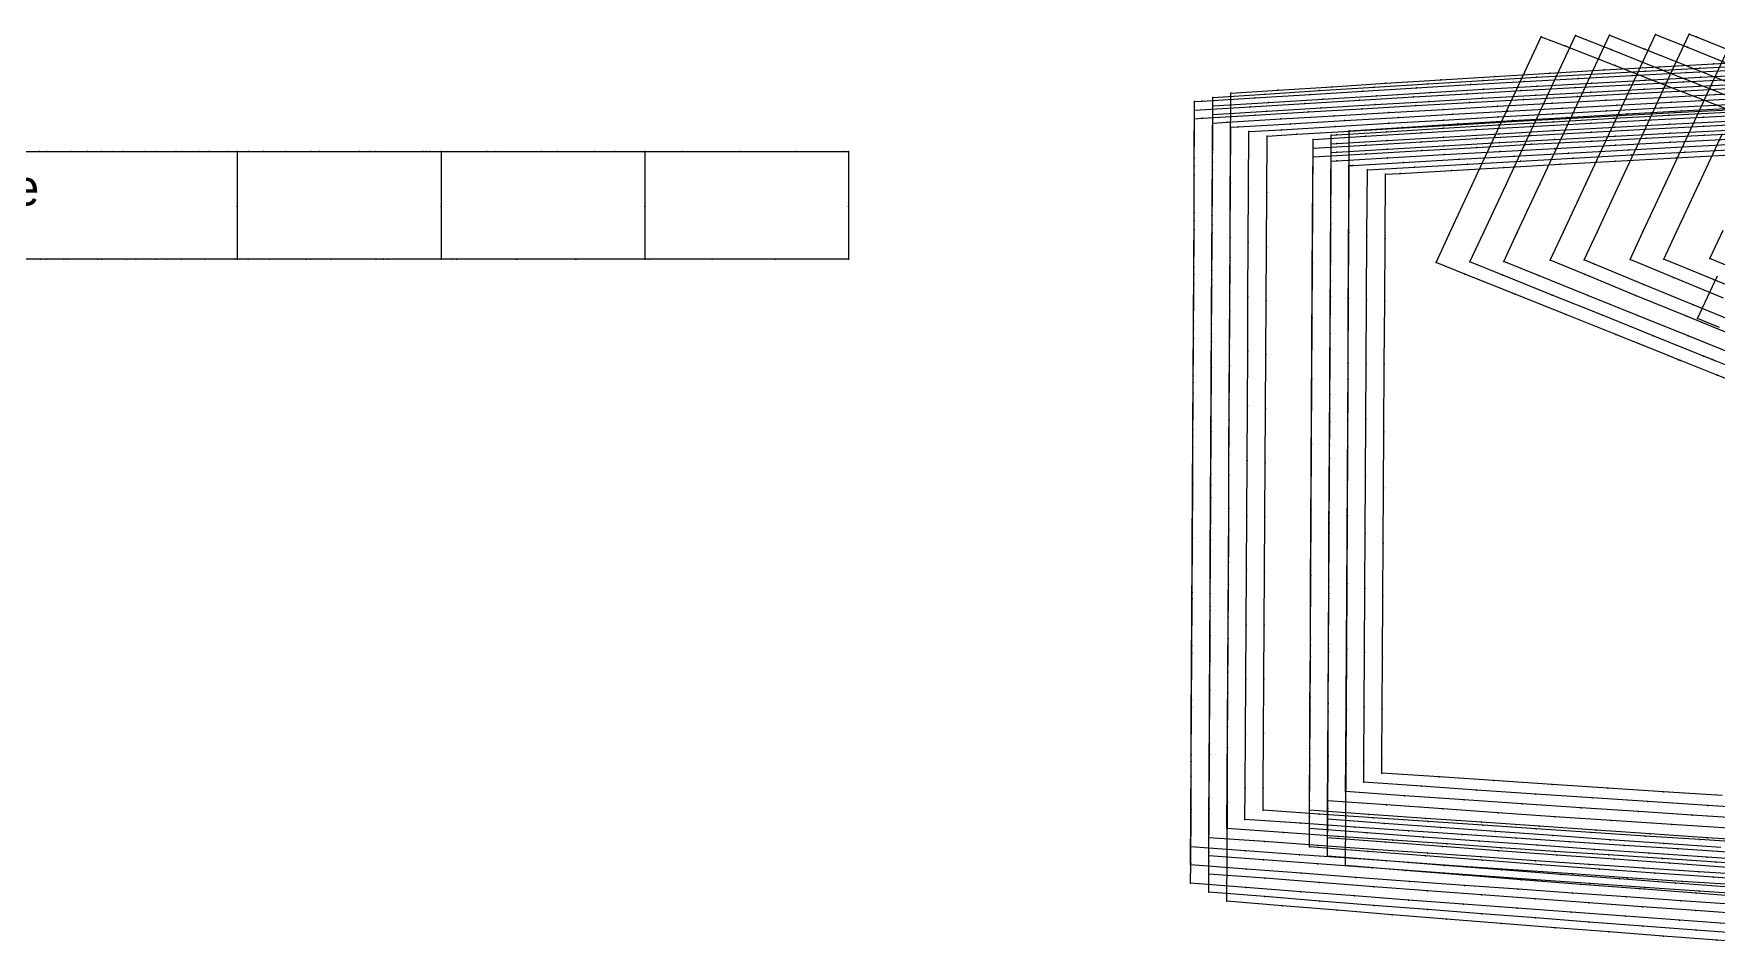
# Model space of a CAD drawing. Extents: x -2408 to 1029, y -526 to 2095.
# Drawn here: x -1734.5 to -1262.1, y 1266.3 to 1521.8 of the extents above; entities that cross this region are included whole.
import ezdxf

# ---------------------------------------------------------------- set-up
doc = ezdxf.new("R2010")
doc.units = 0

# ---------------------------------------------------------------- blocks, each defined once
blk = doc.blocks.new('-30')
at = {"layer": '1'}
blk.add_lwpolyline([(-815.932955, 751.94191), (-800.181244, 751.94191), (-784.68991, 751.94191), (-769.49158, 751.94191), (-754.618879, 751.94191), (-732.991399, 751.94191), (-712.279556, 751.94191), (-692.593227, 751.94191), (-674.042287, 751.94191), (-656.736615, 751.94191), (-640.786085, 751.94191), (-621.816635, 751.94191), (-605.712108, 751.94191), (-590.007003, 751.94191), (-576.306009, 751.94191), (-575.152168, 751.94191), (-575.152168, 736.519947), (-575.152168, 721.699142), (-595.670056, 721.699142), (-613.389459, 721.699142), (-630.958968, 721.699142), (-651.263198, 721.699142), (-668.129356, 721.699142), (-686.277399, 721.699142), (-705.597478, 721.699142), (-725.979701, 721.699142), (-747.314174, 721.699142), (-769.491051, 721.699142), (-784.689358, 721.699142), (-800.180704, 721.699142), (-815.932463, 721.699142)], dxfattribs=at)
at = {"layer": '14'}
blk.add_lwpolyline([(-815.932955, 751.94191), (-800.181244, 751.94191), (-784.68991, 751.94191), (-769.49158, 751.94191), (-754.618879, 751.94191), (-732.991399, 751.94191), (-712.279556, 751.94191), (-692.593227, 751.94191), (-674.042287, 751.94191), (-656.736615, 751.94191), (-640.786085, 751.94191), (-621.816635, 751.94191), (-605.712108, 751.94191), (-590.007003, 751.94191), (-576.306009, 751.94191), (-575.152168, 751.94191), (-575.152168, 736.519947), (-575.152168, 721.699142), (-595.670056, 721.699142), (-613.389459, 721.699142), (-630.958968, 721.699142), (-651.263198, 721.699142), (-668.129356, 721.699142), (-686.277399, 721.699142), (-705.597478, 721.699142), (-725.979701, 721.699142), (-747.314174, 721.699142), (-769.491051, 721.699142), (-784.689358, 721.699142), (-800.180704, 721.699142), (-815.932463, 721.699142)], dxfattribs=at)
at = {"layer": '2'}
for p in [(-575.152168, 751.94191), (-575.152168, 751.94191), (-575.152168, 721.699142), (-575.152168, 721.699142)]:
    blk.add_point(p, dxfattribs=at)
at = {"layer": '3'}
for p in [(-800.181244, 751.94191), (-800.181244, 751.94191), (-784.68991, 751.94191), (-784.68991, 751.94191), (-769.49158, 751.94191), (-769.49158, 751.94191), (-754.618879, 751.94191), (-754.618879, 751.94191), (-732.991399, 751.94191), (-732.991399, 751.94191), (-712.279556, 751.94191), (-712.279556, 751.94191), (-692.593227, 751.94191), (-692.593227, 751.94191), (-674.042287, 751.94191), (-674.042287, 751.94191), (-656.736615, 751.94191), (-656.736615, 751.94191), (-640.786085, 751.94191), (-640.786085, 751.94191), (-621.816635, 751.94191), (-621.816635, 751.94191), (-605.712108, 751.94191), (-605.712108, 751.94191), (-590.007003, 751.94191), (-590.007003, 751.94191), (-576.306009, 751.94191), (-576.306009, 751.94191), (-575.152168, 736.519947), (-575.152168, 736.519947), (-800.180704, 721.699142), (-800.180704, 721.699142), (-784.689358, 721.699142), (-784.689358, 721.699142), (-769.491051, 721.699142), (-769.491051, 721.699142), (-747.314174, 721.699142), (-747.314174, 721.699142), (-725.979701, 721.699142), (-725.979701, 721.699142), (-705.597478, 721.699142), (-705.597478, 721.699142), (-686.277399, 721.699142), (-686.277399, 721.699142), (-668.129356, 721.699142), (-668.129356, 721.699142), (-651.263198, 721.699142), (-651.263198, 721.699142), (-630.958968, 721.699142), (-630.958968, 721.699142), (-613.389459, 721.699142), (-613.389459, 721.699142), (-595.670056, 721.699142), (-595.670056, 721.699142)]:
    blk.add_point(p, dxfattribs=at)
at = {"layer": '1'}
blk.add_text('Piece Name: noname', height=10, dxfattribs=at).set_placement((-930.752125, 736.820526))
blk = doc.blocks.new(' -30')
at = {"layer": '1'}
blk.add_lwpolyline([(-1067.765151, 293.726621), (-1082.930535, 294.697188), (-1098.303754, 295.692536), (-1113.507968, 296.687278), (-1128.879805, 297.703783), (-1143.850366, 298.707083), (-1159.22033, 299.751254), (-1174.621448, 300.804779), (-1189.756891, 301.840895), (-1205.520935, 302.919865), (-1205.483135, 309.223563), (-1205.391179, 324.554701), (-1205.300213, 339.717169), (-1205.209414, 354.85273), (-1205.118461, 370.01518), (-1205.026964, 385.267158), (-1204.935998, 400.429605), (-1204.844877, 415.618783), (-1204.753926, 430.781236), (-1204.66297, 445.943685), (-1204.572281, 461.059603), (-1204.481313, 476.222058), (-1204.385986, 492.113686), (-1196.17848, 492.603703), (-1181.170431, 493.49977), (-1166.030079, 494.402864), (-1150.959027, 495.28427), (-1135.886847, 496.145232), (-1120.476169, 497.00946), (-1105.40235, 497.842531), (-1089.965594, 498.682535), (-1074.890334, 499.489114)], dxfattribs=at)
at = {"layer": '14'}
blk.add_lwpolyline([(-1076.689792, 307.022434), (-1093.271043, 308.091929), (-1108.745305, 309.101899), (-1124.431306, 310.137235), (-1140.837746, 311.232743), (-1156.130864, 312.266322), (-1172.183685, 313.367615), (-1172.158772, 317.5206), (-1172.075828, 331.347228), (-1171.989363, 345.760911), (-1171.88675, 362.866344), (-1171.796909, 377.842737), (-1171.703377, 393.434387), (-1171.609107, 409.149089), (-1171.49473, 428.215656), (-1171.38958, 445.744084), (-1171.283699, 463.394285), (-1171.175842, 481.373901), (-1167.054113, 481.619686), (-1152.638259, 482.463332), (-1137.95852, 483.305457), (-1122.184231, 484.194571), (-1106.716652, 485.051688), (-1089.64359, 485.98142), (-1074.320606, 486.801343)], dxfattribs=at)
at = {"layer": '2'}
for p in [(-1204.385986, 492.113686), (-1171.175842, 481.373901), (-1172.183685, 313.367615), (-1205.520935, 302.919865)]:
    blk.add_point(p, dxfattribs=at)
at = {"layer": '3'}
for p in [(-1135.886847, 496.145232), (-1120.476169, 497.00946), (-1105.40235, 497.842531), (-1089.965594, 498.682535), (-1196.17848, 492.603703), (-1181.170431, 493.49977), (-1166.030079, 494.402864), (-1150.959027, 495.28427), (-1152.638259, 482.463332), (-1137.95852, 483.305457), (-1122.184231, 484.194571), (-1106.716652, 485.051688), (-1089.64359, 485.98142), (-1167.054113, 481.619686), (-1204.481313, 476.222058), (-1171.283699, 463.394285), (-1204.572281, 461.059603), (-1204.66297, 445.943685), (-1171.38958, 445.744084), (-1204.753926, 430.781236), (-1171.49473, 428.215656), (-1204.844877, 415.618783), (-1171.609107, 409.149089), (-1204.935998, 400.429605), (-1171.703377, 393.434387), (-1205.026964, 385.267158), (-1171.796909, 377.842737), (-1205.118461, 370.01518), (-1171.88675, 362.866344), (-1205.209414, 354.85273), (-1171.989363, 345.760911), (-1205.300213, 339.717169), (-1172.075828, 331.347228), (-1205.391179, 324.554701), (-1172.158772, 317.5206), (-1156.130864, 312.266322), (-1205.483135, 309.223563), (-1140.837746, 311.232743), (-1124.431306, 310.137235), (-1108.745305, 309.101899), (-1093.271043, 308.091929), (-1189.756891, 301.840895), (-1174.621448, 300.804779), (-1159.22033, 299.751254), (-1143.850366, 298.707083), (-1128.879805, 297.703783), (-1113.507968, 296.687278), (-1098.303754, 295.692536), (-1082.930535, 294.697188)]:
    blk.add_point(p, dxfattribs=at)
blk = doc.blocks.new('-31')
at = {"layer": '1'}
blk.add_lwpolyline([(-804.336016, 751.94191), (-783.104593, 751.94191), (-762.635697, 751.94191), (-743.03345, 751.94191), (-724.401717, 751.94191), (-706.844608, 751.94191), (-690.465999, 751.94191), (-675.369986, 751.94191), (-657.41673, 751.94191), (-642.174958, 751.94191), (-627.3112, 751.94191), (-613.252144, 751.94191), (-613.252144, 736.519947), (-613.252144, 721.699142), (-632.670856, 721.699142), (-649.441005, 721.699142), (-666.06929, 721.699142), (-685.285785, 721.699142), (-701.248397, 721.699142), (-718.424234, 721.699142), (-736.709307, 721.699142), (-755.999623, 721.699142), (-776.191175, 721.699142), (-797.180003, 721.699142)], dxfattribs=at)
at = {"layer": '14'}
blk.add_lwpolyline([(-804.336016, 751.94191), (-783.104593, 751.94191), (-762.635697, 751.94191), (-743.03345, 751.94191), (-724.401717, 751.94191), (-706.844608, 751.94191), (-690.465999, 751.94191), (-675.369986, 751.94191), (-657.41673, 751.94191), (-642.174958, 751.94191), (-627.3112, 751.94191), (-613.252144, 751.94191), (-613.252144, 736.519947), (-613.252144, 721.699142), (-632.670856, 721.699142), (-649.441005, 721.699142), (-666.06929, 721.699142), (-685.285785, 721.699142), (-701.248397, 721.699142), (-718.424234, 721.699142), (-736.709307, 721.699142), (-755.999623, 721.699142), (-776.191175, 721.699142), (-797.180003, 721.699142)], dxfattribs=at)
at = {"layer": '2'}
for p in [(-613.252144, 751.94191), (-613.252144, 751.94191), (-613.252144, 721.699142), (-613.252144, 721.699142)]:
    blk.add_point(p, dxfattribs=at)
at = {"layer": '3'}
for p in [(-783.104593, 751.94191), (-783.104593, 751.94191), (-762.635697, 751.94191), (-762.635697, 751.94191), (-743.03345, 751.94191), (-743.03345, 751.94191), (-724.401717, 751.94191), (-724.401717, 751.94191), (-706.844608, 751.94191), (-706.844608, 751.94191), (-690.465999, 751.94191), (-690.465999, 751.94191), (-675.369986, 751.94191), (-675.369986, 751.94191), (-657.41673, 751.94191), (-657.41673, 751.94191), (-642.174958, 751.94191), (-642.174958, 751.94191), (-627.3112, 751.94191), (-627.3112, 751.94191), (-613.252144, 736.519947), (-613.252144, 736.519947), (-776.191175, 721.699142), (-776.191175, 721.699142), (-755.999623, 721.699142), (-755.999623, 721.699142), (-736.709307, 721.699142), (-736.709307, 721.699142), (-718.424234, 721.699142), (-718.424234, 721.699142), (-701.248397, 721.699142), (-701.248397, 721.699142), (-685.285785, 721.699142), (-685.285785, 721.699142), (-666.06929, 721.699142), (-666.06929, 721.699142), (-649.441005, 721.699142), (-649.441005, 721.699142), (-632.670856, 721.699142), (-632.670856, 721.699142)]:
    blk.add_point(p, dxfattribs=at)
blk = doc.blocks.new(' -31')
at = {"layer": '1'}
blk.add_lwpolyline([(-1073.812, 291.790769), (-1089.149361, 292.785777), (-1104.159531, 293.770902), (-1119.535836, 294.790651), (-1134.544586, 295.797004), (-1149.684043, 296.826152), (-1164.690914, 297.860154), (-1179.737081, 298.903743), (-1195.00767, 299.963703), (-1210.599365, 301.045837), (-1210.547725, 309.84814), (-1210.459299, 324.921595), (-1210.368675, 340.370934), (-1210.279104, 355.641675), (-1210.188487, 371.091032), (-1210.099122, 386.326266), (-1210.008493, 401.775624), (-1209.918915, 417.046366), (-1209.828296, 432.495713), (-1209.739836, 447.577065), (-1209.64921, 463.026421), (-1209.558575, 478.475781), (-1209.467316, 494.029922), (-1200.328818, 494.571505), (-1185.329745, 495.461797), (-1170.206646, 496.361121), (-1154.867473, 497.26182), (-1139.538048, 498.139549), (-1124.20757, 498.998915), (-1109.165089, 499.828225), (-1093.833089, 500.660134), (-1078.627468, 501.470655), (-1063.293902, 502.272816)], dxfattribs=at)
at = {"layer": '14'}
blk.add_lwpolyline([(-1065.059572, 303.954611), (-1080.754196, 304.966316), (-1097.512077, 306.060401), (-1113.151062, 307.093927), (-1129.003946, 308.153731), (-1145.584817, 309.275476), (-1161.040416, 310.334145), (-1177.263641, 311.462612), (-1177.230109, 317.179258), (-1177.14006, 332.530674), (-1177.049904, 347.900451), (-1176.944753, 365.826377), (-1176.853713, 381.346893), (-1176.75972, 397.370777), (-1176.665727, 413.39466), (-1176.574686, 428.915175), (-1176.469536, 446.841107), (-1176.363655, 464.89157), (-1176.255798, 483.278923), (-1163.036448, 484.063103), (-1148.167735, 484.924473), (-1133.325145, 485.767946), (-1118.560073, 486.592376), (-1102.100619, 487.495002), (-1087.22085, 488.29636), (-1071.395217, 489.133381)], dxfattribs=at)
at = {"layer": '2'}
for p in [(-1209.467316, 494.029922), (-1176.255798, 483.278923), (-1177.263641, 311.462612), (-1210.599365, 301.045837)]:
    blk.add_point(p, dxfattribs=at)
at = {"layer": '3'}
for p in [(-1078.627468, 501.470655), (-1170.206646, 496.361121), (-1154.867473, 497.26182), (-1139.538048, 498.139549), (-1124.20757, 498.998915), (-1109.165089, 499.828225), (-1093.833089, 500.660134), (-1200.328818, 494.571505), (-1185.329745, 495.461797), (-1118.560073, 486.592376), (-1102.100619, 487.495002), (-1087.22085, 488.29636), (-1163.036448, 484.063103), (-1148.167735, 484.924473), (-1133.325145, 485.767946), (-1209.558575, 478.475781), (-1209.64921, 463.026421), (-1176.363655, 464.89157), (-1209.739836, 447.577065), (-1176.469536, 446.841107), (-1209.828296, 432.495713), (-1176.574686, 428.915175), (-1209.918915, 417.046366), (-1176.665727, 413.39466), (-1210.008493, 401.775624), (-1176.75972, 397.370777), (-1210.099122, 386.326266), (-1176.853713, 381.346893), (-1210.188487, 371.091032), (-1176.944753, 365.826377), (-1210.279104, 355.641675), (-1177.049904, 347.900451), (-1210.368675, 340.370934), (-1177.14006, 332.530674), (-1210.459299, 324.921595), (-1177.230109, 317.179258), (-1210.547725, 309.84814), (-1161.040416, 310.334145), (-1145.584817, 309.275476), (-1129.003946, 308.153731), (-1113.151062, 307.093927), (-1097.512077, 306.060401), (-1080.754196, 304.966316), (-1195.00767, 299.963703), (-1179.737081, 298.903743), (-1164.690914, 297.860154), (-1149.684043, 296.826152), (-1134.544586, 295.797004), (-1119.535836, 294.790651), (-1104.159531, 293.770902), (-1089.149361, 292.785777)]:
    blk.add_point(p, dxfattribs=at)
blk = doc.blocks.new('-32')
at = {"layer": '1'}
blk.add_lwpolyline([(-767.821756, 751.94191), (-750.57169, 751.94191), (-734.368065, 751.94191), (-719.308987, 751.94191), (-701.180183, 751.94191), (-685.493076, 751.94191), (-669.672095, 751.94191), (-655.40737, 751.94191), (-651.352158, 751.94191), (-651.352158, 736.51993), (-651.352158, 721.699142), (-669.671698, 721.699142), (-689.172728, 721.699142), (-705.492018, 721.699142), (-724.194887, 721.699142), (-739.646372, 721.699142), (-756.209693, 721.699142), (-773.786774, 721.699142)], dxfattribs=at)
at = {"layer": '14'}
blk.add_lwpolyline([(-767.821756, 751.94191), (-750.57169, 751.94191), (-734.368065, 751.94191), (-719.308987, 751.94191), (-701.180183, 751.94191), (-685.493076, 751.94191), (-669.672095, 751.94191), (-655.40737, 751.94191), (-651.352158, 751.94191), (-651.352158, 736.51993), (-651.352158, 721.699142), (-669.671698, 721.699142), (-689.172728, 721.699142), (-705.492018, 721.699142), (-724.194887, 721.699142), (-739.646372, 721.699142), (-756.209693, 721.699142), (-773.786774, 721.699142)], dxfattribs=at)
at = {"layer": '2'}
for p in [(-651.352158, 751.94191), (-651.352158, 751.94191), (-651.352158, 721.699142), (-651.352158, 721.699142)]:
    blk.add_point(p, dxfattribs=at)
at = {"layer": '3'}
for p in [(-750.57169, 751.94191), (-750.57169, 751.94191), (-734.368065, 751.94191), (-734.368065, 751.94191), (-719.308987, 751.94191), (-719.308987, 751.94191), (-701.180183, 751.94191), (-701.180183, 751.94191), (-685.493076, 751.94191), (-685.493076, 751.94191), (-669.672095, 751.94191), (-669.672095, 751.94191), (-655.40737, 751.94191), (-655.40737, 751.94191), (-651.352158, 736.51993), (-651.352158, 736.51993), (-756.209693, 721.699142), (-756.209693, 721.699142), (-739.646372, 721.699142), (-739.646372, 721.699142), (-724.194887, 721.699142), (-724.194887, 721.699142), (-705.492018, 721.699142), (-705.492018, 721.699142), (-689.172728, 721.699142), (-689.172728, 721.699142), (-669.671698, 721.699142), (-669.671698, 721.699142)]:
    blk.add_point(p, dxfattribs=at)
blk = doc.blocks.new(' -32')
at = {"layer": '1'}
blk.add_lwpolyline([(-1063.199772, 288.776695), (-1078.352097, 289.758943), (-1093.464623, 290.751078), (-1108.615355, 291.757453), (-1123.662888, 292.767552), (-1138.812176, 293.795976), (-1153.952575, 294.838433), (-1169.099846, 295.895659), (-1184.438349, 296.97358), (-1199.858824, 298.058298), (-1215.677795, 299.171028), (-1215.601131, 312.531977), (-1215.513507, 327.804629), (-1215.425881, 343.077294), (-1215.337349, 358.504922), (-1215.249694, 373.777565), (-1215.162622, 388.949294), (-1215.074983, 404.221944), (-1214.987691, 419.434947), (-1214.900055, 434.707608), (-1214.813796, 449.738663), (-1214.726138, 465.011327), (-1214.63848, 480.283989), (-1214.548645, 495.938377), (-1212.53932, 496.057394), (-1197.805738, 496.930225), (-1182.631949, 497.829356), (-1167.485564, 498.725319), (-1152.226365, 499.616176), (-1136.81103, 500.493852), (-1121.549424, 501.342838), (-1106.260424, 502.178393), (-1090.997301, 502.997811), (-1075.76967, 503.799547)], dxfattribs=at)
at = {"layer": '14'}
blk.add_lwpolyline([(-1069.248508, 301.893975), (-1085.096167, 302.927501), (-1100.186994, 303.923924), (-1116.348618, 305.003901), (-1132.926842, 306.125328), (-1149.048121, 307.229227), (-1165.814259, 308.392205), (-1182.343674, 309.55761), (-1182.289488, 319.000043), (-1182.203537, 333.977697), (-1182.109921, 350.291256), (-1182.024786, 365.126866), (-1181.933745, 380.991544), (-1181.839752, 397.370762), (-1181.745759, 413.749971), (-1181.654719, 429.614649), (-1181.549568, 447.938087), (-1181.443688, 466.388815), (-1181.335831, 485.183907), (-1180.323411, 485.2454), (-1166.12605, 486.089169), (-1150.447341, 486.997656), (-1135.02506, 487.872652), (-1119.797821, 488.720069), (-1102.90801, 489.641587), (-1087.693784, 490.455305), (-1071.555496, 491.301394)], dxfattribs=at)
at = {"layer": '2'}
for p in [(-1214.548645, 495.938377), (-1181.335831, 485.183907), (-1182.343674, 309.55761), (-1215.677795, 299.171028)]:
    blk.add_point(p, dxfattribs=at)
at = {"layer": '3'}
for p in [(-1121.549424, 501.342838), (-1106.260424, 502.178393), (-1090.997301, 502.997811), (-1212.53932, 496.057394), (-1197.805738, 496.930225), (-1182.631949, 497.829356), (-1167.485564, 498.725319), (-1152.226365, 499.616176), (-1136.81103, 500.493852), (-1150.447341, 486.997656), (-1135.02506, 487.872652), (-1119.797821, 488.720069), (-1102.90801, 489.641587), (-1087.693784, 490.455305), (-1180.323411, 485.2454), (-1166.12605, 486.089169), (-1214.63848, 480.283989), (-1214.726138, 465.011327), (-1181.443688, 466.388815), (-1214.813796, 449.738663), (-1181.549568, 447.938087), (-1214.900055, 434.707608), (-1181.654719, 429.614649), (-1214.987691, 419.434947), (-1181.745759, 413.749971), (-1215.074983, 404.221944), (-1181.839752, 397.370762), (-1215.162622, 388.949294), (-1181.933745, 380.991544), (-1215.249694, 373.777565), (-1182.024786, 365.126866), (-1215.337349, 358.504922), (-1182.109921, 350.291256), (-1215.425881, 343.077294), (-1182.203537, 333.977697), (-1215.513507, 327.804629), (-1182.289488, 319.000043), (-1215.601131, 312.531977), (-1165.814259, 308.392205), (-1149.048121, 307.229227), (-1132.926842, 306.125328), (-1116.348618, 305.003901), (-1100.186994, 303.923924), (-1085.096167, 302.927501), (-1199.858824, 298.058298), (-1184.438349, 296.97358), (-1169.099846, 295.895659), (-1153.952575, 294.838433), (-1138.812176, 293.795976), (-1123.662888, 292.767552), (-1108.615355, 291.757453), (-1093.464623, 290.751078), (-1078.352097, 289.758943)]:
    blk.add_point(p, dxfattribs=at)
blk = doc.blocks.new('-33')
at = {"layer": '1'}
blk.add_lwpolyline([(-753.331579, 751.94191), (-736.29047, 751.94191), (-721.544603, 751.94191), (-706.672883, 751.94191), (-692.113549, 751.94191), (-689.452133, 751.94191), (-689.452133, 736.519947), (-689.452133, 721.699142), (-709.312113, 721.699142), (-728.616503, 721.699142), (-744.537272, 721.699142), (-762.643952, 721.699142)], dxfattribs=at)
at = {"layer": '14'}
blk.add_lwpolyline([(-753.331579, 751.94191), (-736.29047, 751.94191), (-721.544603, 751.94191), (-706.672883, 751.94191), (-692.113549, 751.94191), (-689.452133, 751.94191), (-689.452133, 736.519947), (-689.452133, 721.699142), (-709.312113, 721.699142), (-728.616503, 721.699142), (-744.537272, 721.699142), (-762.643952, 721.699142)], dxfattribs=at)
at = {"layer": '2'}
for p in [(-689.452133, 751.94191), (-689.452133, 751.94191), (-689.452133, 721.699142), (-689.452133, 721.699142)]:
    blk.add_point(p, dxfattribs=at)
at = {"layer": '3'}
for p in [(-736.29047, 751.94191), (-736.29047, 751.94191), (-721.544603, 751.94191), (-721.544603, 751.94191), (-706.672883, 751.94191), (-706.672883, 751.94191), (-692.113549, 751.94191), (-692.113549, 751.94191), (-689.452133, 736.519947), (-689.452133, 736.519947), (-744.537272, 721.699142), (-744.537272, 721.699142), (-728.616503, 721.699142), (-728.616503, 721.699142), (-709.312113, 721.699142), (-709.312113, 721.699142)]:
    blk.add_point(p, dxfattribs=at)
blk = doc.blocks.new(' -33')
at = {"layer": '1'}
for points in [[(-744.362144, 1027.055798), (-750.445557, 1029.588776), (-746.741071, 1037.541389)], [(-1067.967561, 286.749609), (-1083.246873, 287.751701), (-1098.708436, 288.779018), (-1113.986033, 289.806489), (-1129.099281, 290.833958), (-1144.375337, 291.884265), (-1159.361157, 292.92941), (-1174.635121, 294.009702), (-1190.095973, 295.110877), (-1205.132893, 296.182718), (-1220.756378, 297.296257), (-1220.738291, 300.51507), (-1220.653899, 315.535803), (-1220.569213, 330.611808), (-1220.484539, 345.687811), (-1220.398342, 361.035873), (-1220.313674, 376.111864), (-1220.228897, 391.207077), (-1220.144228, 406.283063), (-1220.059185, 421.425605), (-1219.974514, 436.501598), (-1219.887786, 451.941431), (-1219.80309, 467.017422), (-1219.718409, 482.09341), (-1219.630127, 497.817612), (-1215.56185, 498.062804), (-1200.562041, 498.964551), (-1185.525824, 499.864683), (-1170.202165, 500.774517), (-1155.017785, 501.660119), (-1139.691865, 502.531111), (-1124.364735, 503.382104), (-1109.373315, 504.199015), (-1094.04456, 505.018516), (-1078.620893, 505.826024), (-1063.290345, 506.611353)]]:
    blk.add_lwpolyline(points, dxfattribs=at)
at = {"layer": '14'}
blk.add_lwpolyline([(-1074.896844, 299.929784), (-1090.834202, 300.982201), (-1107.827335, 302.119345), (-1123.658031, 303.192232), (-1139.668477, 304.290428), (-1155.078742, 305.360134), (-1170.859481, 306.469332), (-1187.423706, 307.652607), (-1187.36952, 317.299872), (-1187.28357, 332.602444), (-1187.189953, 349.2699), (-1187.104818, 364.427356), (-1187.013778, 380.636197), (-1186.919785, 397.37074), (-1186.825791, 414.105274), (-1186.734751, 430.314125), (-1186.629601, 449.035064), (-1186.52372, 467.886061), (-1186.415863, 487.08889), (-1184.780501, 487.188628), (-1170.61281, 488.033378), (-1154.678396, 488.958599), (-1139.060151, 489.845259), (-1123.666638, 490.701297), (-1106.611977, 491.62981), (-1091.261222, 492.44788), (-1074.987079, 493.29677)], dxfattribs=at)
at = {"layer": '2'}
for p in [(-750.445557, 1029.588776), (-1219.630127, 497.817612), (-1186.415863, 487.08889), (-1187.423706, 307.652607), (-1220.756378, 297.296257)]:
    blk.add_point(p, dxfattribs=at)
at = {"layer": '3'}
for p in [(-1078.620893, 505.826024), (-1170.202165, 500.774517), (-1155.017785, 501.660119), (-1139.691865, 502.531111), (-1124.364735, 503.382104), (-1109.373315, 504.199015), (-1094.04456, 505.018516), (-1215.56185, 498.062804), (-1200.562041, 498.964551), (-1185.525824, 499.864683), (-1106.611977, 491.62981), (-1091.261222, 492.44788), (-1184.780501, 487.188628), (-1170.61281, 488.033378), (-1154.678396, 488.958599), (-1139.060151, 489.845259), (-1123.666638, 490.701297), (-1219.718409, 482.09341), (-1186.52372, 467.886061), (-1219.80309, 467.017422), (-1219.887786, 451.941431), (-1186.629601, 449.035064), (-1219.974514, 436.501598), (-1186.734751, 430.314125), (-1220.059185, 421.425605), (-1186.825791, 414.105274), (-1220.144228, 406.283063), (-1186.919785, 397.37074), (-1220.228897, 391.207077), (-1187.013778, 380.636197), (-1220.313674, 376.111864), (-1187.104818, 364.427356), (-1220.398342, 361.035873), (-1220.484539, 345.687811), (-1187.189953, 349.2699), (-1187.28357, 332.602444), (-1220.569213, 330.611808), (-1187.36952, 317.299872), (-1220.653899, 315.535803), (-1170.859481, 306.469332), (-1155.078742, 305.360134), (-1139.668477, 304.290428), (-1123.658031, 303.192232), (-1220.738291, 300.51507), (-1107.827335, 302.119345), (-1090.834202, 300.982201), (-1205.132893, 296.182718), (-1190.095973, 295.110877), (-1174.635121, 294.009702), (-1159.361157, 292.92941), (-1144.375337, 291.884265), (-1129.099281, 290.833958), (-1113.986033, 289.806489), (-1098.708436, 288.779018), (-1083.246873, 287.751701)]:
    blk.add_point(p, dxfattribs=at)
blk = doc.blocks.new(' -34')
at = {"layer": '1'}
for points in [[(-736.525376, 1018.024239), (-750.311137, 1023.723572), (-764.211731, 1029.481049), (-760.648042, 1037.131367), (-754.324817, 1050.70573), (-747.815744, 1064.679098)], [(-1072.554059, 284.711008), (-1087.968536, 285.733316), (-1103.267078, 286.761398), (-1118.679806, 287.809999), (-1134.009218, 288.864576), (-1149.420272, 289.937166), (-1164.657541, 291.013415), (-1180.066363, 292.117437), (-1195.303083, 293.216675), (-1210.429912, 294.308813), (-1225.834961, 295.420933), (-1225.809658, 300.021402), (-1225.725921, 315.245785), (-1225.641516, 330.591488), (-1225.557115, 345.937194), (-1225.473127, 361.208889), (-1225.388738, 376.554599), (-1225.30381, 391.998209), (-1225.219415, 407.343914), (-1225.135094, 422.674226), (-1225.050681, 438.019934), (-1224.966269, 453.365634), (-1224.882722, 468.556119), (-1224.798333, 483.90182), (-1224.711304, 499.729614), (-1222.642335, 499.853347), (-1207.781723, 500.742214), (-1192.761726, 501.640864), (-1177.787959, 502.535036), (-1162.682264, 503.42405), (-1147.566692, 504.289323), (-1132.458243, 505.132178), (-1117.30791, 505.960792), (-1102.197784, 506.771078), (-1086.994177, 507.568903), (-1071.882223, 508.344141)]]:
    blk.add_lwpolyline(points, dxfattribs=at)
at = {"layer": '14'}
blk.add_lwpolyline([(-1064.180049, 296.888606), (-1080.866953, 297.988662), (-1096.877702, 299.059145), (-1112.086359, 300.089053), (-1128.080538, 301.185504), (-1144.256219, 302.308175), (-1159.82543, 303.402062), (-1175.768836, 304.536697), (-1192.503662, 305.747604), (-1192.424578, 320.126644), (-1192.346187, 334.379847), (-1192.249341, 351.988387), (-1192.162452, 367.786449), (-1192.070397, 384.524007), (-1191.976127, 401.664205), (-1191.882595, 418.67018), (-1191.792754, 435.005096), (-1191.690141, 453.662183), (-1191.603676, 469.383348), (-1191.495819, 488.993912), (-1176.582011, 489.890794), (-1160.944126, 490.80358), (-1145.512276, 491.683291), (-1130.247445, 492.534809), (-1113.292566, 493.459759), (-1098.002736, 494.275341), (-1081.7692, 495.121965), (-1064.69649, 495.99056)], dxfattribs=at)
at = {"layer": '2'}
for p in [(-764.211731, 1029.481049), (-1224.711304, 499.729614), (-1191.495819, 488.993912), (-1192.503662, 305.747604), (-1225.834961, 295.420933)]:
    blk.add_point(p, dxfattribs=at)
at = {"layer": '3'}
for p in [(-754.324817, 1050.70573), (-760.648042, 1037.131367), (-750.311137, 1023.723572), (-1117.30791, 505.960792), (-1102.197784, 506.771078), (-1086.994177, 507.568903), (-1207.781723, 500.742214), (-1192.761726, 501.640864), (-1177.787959, 502.535036), (-1162.682264, 503.42405), (-1147.566692, 504.289323), (-1132.458243, 505.132178), (-1222.642335, 499.853347), (-1145.512276, 491.683291), (-1130.247445, 492.534809), (-1113.292566, 493.459759), (-1098.002736, 494.275341), (-1081.7692, 495.121965), (-1176.582011, 489.890794), (-1160.944126, 490.80358), (-1224.798333, 483.90182), (-1224.882722, 468.556119), (-1191.603676, 469.383348), (-1191.690141, 453.662183), (-1224.966269, 453.365634), (-1225.050681, 438.019934), (-1191.792754, 435.005096), (-1225.135094, 422.674226), (-1191.882595, 418.67018), (-1225.219415, 407.343914), (-1191.976127, 401.664205), (-1225.30381, 391.998209), (-1192.070397, 384.524007), (-1225.388738, 376.554599), (-1192.162452, 367.786449), (-1225.473127, 361.208889), (-1192.249341, 351.988387), (-1225.557115, 345.937194), (-1192.346187, 334.379847), (-1225.641516, 330.591488), (-1192.424578, 320.126644), (-1225.725921, 315.245785), (-1175.768836, 304.536697), (-1159.82543, 303.402062), (-1225.809658, 300.021402), (-1144.256219, 302.308175), (-1128.080538, 301.185504), (-1112.086359, 300.089053), (-1096.877702, 299.059145), (-1080.866953, 297.988662), (-1210.429912, 294.308813), (-1195.303083, 293.216675), (-1180.066363, 292.117437), (-1164.657541, 291.013415), (-1149.420272, 289.937166), (-1134.009218, 288.864576), (-1118.679806, 287.809999), (-1103.267078, 286.761398), (-1087.968536, 285.733316)]:
    blk.add_point(p, dxfattribs=at)
blk = doc.blocks.new(' -35')
at = {"layer": '1'}
for points in [[(-751.717857, 1018.56868), (-765.729484, 1024.354546), (-777.958221, 1029.415512), (-774.363027, 1037.133492), (-768.03641, 1050.715187), (-761.591048, 1064.551818), (-755.074431, 1078.541377), (-748.444443, 1092.774277)], [(-1067.759382, 282.59622), (-1083.16855, 283.646631), (-1098.403106, 284.698825), (-1113.810405, 285.776097), (-1128.959697, 286.847076), (-1144.365288, 287.948567), (-1159.613127, 289.054658), (-1175.016372, 290.188297), (-1190.225352, 291.315546), (-1205.348889, 292.437263), (-1220.753479, 293.579655), (-1220.706386, 302.32164), (-1220.624546, 317.510339), (-1220.541767, 332.873573), (-1220.45899, 348.236795), (-1220.376619, 363.525092), (-1220.293839, 378.888334), (-1220.211792, 394.113672), (-1220.128998, 409.476912), (-1220.046902, 424.71215), (-1219.96413, 440.075384), (-1219.882486, 455.23065), (-1219.79972, 470.593883), (-1219.716942, 485.957119), (-1219.632645, 501.598015), (-1204.408597, 502.526079), (-1189.210169, 503.452213), (-1174.054195, 504.373776), (-1159.032145, 505.274996), (-1144.02559, 506.15134), (-1129.000758, 507.005083), (-1113.588858, 507.862296), (-1098.562038, 508.68136), (-1083.182197, 509.501227), (-1068.153502, 510.28373)]]:
    blk.add_lwpolyline(points, dxfattribs=at)
at = {"layer": '14'}
blk.add_lwpolyline([(-1077.081965, 295.959715), (-1093.077202, 297.059856), (-1108.260109, 298.117409), (-1124.209921, 299.241935), (-1140.312994, 300.391226), (-1155.768322, 301.507716), (-1171.505218, 302.659041), (-1187.423706, 303.842602), (-1187.406213, 307.089311), (-1187.330697, 321.105118), (-1187.248153, 336.425324), (-1187.169385, 351.044798), (-1187.082496, 367.171335), (-1186.990441, 384.256882), (-1186.896171, 401.753451), (-1186.802639, 419.113016), (-1186.712798, 435.787561), (-1186.610185, 454.83256), (-1186.52372, 470.880594), (-1186.415863, 490.898895), (-1184.814432, 490.999032), (-1170.6996, 491.860288), (-1154.784714, 492.80381), (-1139.174687, 493.706838), (-1123.783726, 494.577359), (-1106.727734, 495.519953), (-1091.373197, 496.348882), (-1075.092933, 497.20736)], dxfattribs=at)
at = {"layer": '2'}
for p in [(-777.958221, 1029.415512), (-1219.632645, 501.598015), (-1186.415863, 490.898895), (-1187.423706, 303.842602), (-1220.753479, 293.579655)]:
    blk.add_point(p, dxfattribs=at)
at = {"layer": '3'}
for p in [(-755.074431, 1078.541377), (-761.591048, 1064.551818), (-768.03641, 1050.715187), (-774.363027, 1037.133492), (-765.729484, 1024.354546), (-1144.02559, 506.15134), (-1129.000758, 507.005083), (-1113.588858, 507.862296), (-1098.562038, 508.68136), (-1083.182197, 509.501227), (-1204.408597, 502.526079), (-1189.210169, 503.452213), (-1174.054195, 504.373776), (-1159.032145, 505.274996), (-1091.373197, 496.348882), (-1170.6996, 491.860288), (-1154.784714, 492.80381), (-1139.174687, 493.706838), (-1123.783726, 494.577359), (-1106.727734, 495.519953), (-1184.814432, 490.999032), (-1219.716942, 485.957119), (-1219.79972, 470.593883), (-1186.52372, 470.880594), (-1219.882486, 455.23065), (-1186.610185, 454.83256), (-1219.96413, 440.075384), (-1186.712798, 435.787561), (-1220.046902, 424.71215), (-1186.802639, 419.113016), (-1220.128998, 409.476912), (-1186.896171, 401.753451), (-1220.211792, 394.113672), (-1186.990441, 384.256882), (-1220.293839, 378.888334), (-1187.082496, 367.171335), (-1220.376619, 363.525092), (-1187.169385, 351.044798), (-1220.45899, 348.236795), (-1187.248153, 336.425324), (-1220.541767, 332.873573), (-1220.624546, 317.510339), (-1187.330697, 321.105118), (-1187.406213, 307.089311), (-1171.505218, 302.659041), (-1220.706386, 302.32164), (-1155.768322, 301.507716), (-1140.312994, 300.391226), (-1124.209921, 299.241935), (-1108.260109, 298.117409), (-1093.077202, 297.059856), (-1205.348889, 292.437263), (-1190.225352, 291.315546), (-1175.016372, 290.188297), (-1159.613127, 289.054658), (-1144.365288, 287.948567), (-1128.959697, 286.847076), (-1113.810405, 285.776097), (-1098.403106, 284.698825), (-1083.16855, 283.646631)]:
    blk.add_point(p, dxfattribs=at)
blk = doc.blocks.new(' -36')
at = {"layer": '1'}
for points in [[(-747.164186, 1011.035515), (-761.100629, 1016.750202), (-775.020843, 1022.468556), (-788.754488, 1028.120391), (-791.710129, 1029.338455), (-788.080243, 1037.130921), (-781.752408, 1050.715209), (-775.36084, 1064.436302), (-768.839272, 1078.436462), (-762.196274, 1092.697296), (-760.19776, 1091.893996), (-746.354308, 1086.338881)], [(-1073.194307, 280.616939), (-1088.23355, 281.653398), (-1103.63189, 282.728684), (-1118.669291, 283.791798), (-1133.981148, 284.886382), (-1149.01683, 285.973615), (-1164.427454, 287.104386), (-1179.460772, 288.223767), (-1194.848161, 289.377885), (-1210.165456, 290.527718), (-1225.832214, 291.703606), (-1225.758973, 305.566113), (-1225.678739, 320.759096), (-1225.598528, 335.952093), (-1225.518155, 351.174959), (-1225.437921, 366.36795), (-1225.357679, 381.560955), (-1225.2776, 396.72502), (-1225.197379, 411.91803), (-1225.117248, 427.094918), (-1225.037032, 442.287915), (-1224.957319, 457.384576), (-1224.87709, 472.577572), (-1224.796856, 487.770568), (-1224.713821, 503.493576), (-1209.134623, 504.447577), (-1193.786732, 505.387424), (-1178.421276, 506.326394), (-1163.308766, 507.235855), (-1148.209626, 508.117945), (-1133.094141, 508.976501), (-1117.944788, 509.818553), (-1102.82729, 510.641061), (-1087.615732, 511.449416), (-1072.496244, 512.233253)]]:
    blk.add_lwpolyline(points, dxfattribs=at)
at = {"layer": '14'}
blk.add_lwpolyline([(-1064.192681, 292.732506), (-1081.041974, 293.886335), (-1097.20019, 295.008867), (-1112.537575, 296.088302), (-1128.649494, 297.236461), (-1144.916034, 298.410275), (-1160.528045, 299.550938), (-1176.424276, 300.727564), (-1192.503662, 301.937618), (-1192.486169, 305.25046), (-1192.410653, 319.551749), (-1192.328109, 335.183998), (-1192.249341, 350.101252), (-1192.162452, 366.556246), (-1192.070397, 383.989802), (-1191.976127, 401.842742), (-1191.882595, 419.555888), (-1191.792754, 436.57006), (-1191.690141, 456.002975), (-1191.603676, 472.377881), (-1191.495819, 492.803917), (-1176.668804, 493.716524), (-1161.051805, 494.647349), (-1145.628944, 495.543388), (-1130.367293, 496.409458), (-1113.411559, 497.348659), (-1098.118332, 498.175313), (-1081.878993, 499.031804), (-1064.798309, 499.908604)], dxfattribs=at)
at = {"layer": '2'}
for p in [(-762.196274, 1092.697296), (-791.710129, 1029.338455), (-1224.713821, 503.493576), (-1191.495819, 492.803917), (-1192.503662, 301.937618), (-1225.832214, 291.703606)]:
    blk.add_point(p, dxfattribs=at)
at = {"layer": '3'}
for p in [(-760.19776, 1091.893996), (-768.839272, 1078.436462), (-775.36084, 1064.436302), (-781.752408, 1050.715209), (-788.080243, 1037.130921), (-788.754488, 1028.120391), (-775.020843, 1022.468556), (-761.100629, 1016.750202), (-1102.82729, 510.641061), (-1087.615732, 511.449416), (-1178.421276, 506.326394), (-1163.308766, 507.235855), (-1148.209626, 508.117945), (-1133.094141, 508.976501), (-1117.944788, 509.818553), (-1209.134623, 504.447577), (-1193.786732, 505.387424), (-1130.367293, 496.409458), (-1113.411559, 497.348659), (-1098.118332, 498.175313), (-1081.878993, 499.031804), (-1176.668804, 493.716524), (-1161.051805, 494.647349), (-1145.628944, 495.543388), (-1224.796856, 487.770568), (-1224.87709, 472.577572), (-1191.603676, 472.377881), (-1224.957319, 457.384576), (-1191.690141, 456.002975), (-1225.037032, 442.287915), (-1191.792754, 436.57006), (-1225.117248, 427.094918), (-1191.882595, 419.555888), (-1225.197379, 411.91803), (-1191.976127, 401.842742), (-1225.2776, 396.72502), (-1192.070397, 383.989802), (-1225.357679, 381.560955), (-1225.437921, 366.36795), (-1192.162452, 366.556246), (-1225.518155, 351.174959), (-1192.249341, 350.101252), (-1225.598528, 335.952093), (-1192.328109, 335.183998), (-1225.678739, 320.759096), (-1192.410653, 319.551749), (-1225.758973, 305.566113), (-1192.486169, 305.25046), (-1176.424276, 300.727564), (-1160.528045, 299.550938), (-1144.916034, 298.410275), (-1128.649494, 297.236461), (-1112.537575, 296.088302), (-1097.20019, 295.008867), (-1081.041974, 293.886335), (-1210.165456, 290.527718), (-1194.848161, 289.377885), (-1179.460772, 288.223767), (-1164.427454, 287.104386), (-1149.01683, 285.973615), (-1133.981148, 284.886382), (-1118.669291, 283.791798), (-1103.63189, 282.728684), (-1088.23355, 281.653398)]:
    blk.add_point(p, dxfattribs=at)
blk = doc.blocks.new(' -37')
at = {"layer": '1'}
for points in [[(-753.123329, 1007.83247), (-767.397532, 1013.662201), (-781.548446, 1019.452861), (-795.680384, 1025.253665), (-805.455933, 1029.274597), (-801.797723, 1037.127768), (-795.469422, 1050.712958), (-789.089718, 1064.408584), (-782.591893, 1078.357843), (-775.937805, 1092.642593), (-766.970075, 1089.043448), (-752.915268, 1083.417652)], [(-1069.002347, 278.543495), (-1084.050481, 279.609331), (-1099.103001, 280.689382), (-1114.149212, 281.782087), (-1129.157427, 282.883939), (-1144.20185, 284.001101), (-1159.355625, 285.142796), (-1174.397578, 286.292417), (-1189.72659, 287.472405), (-1205.059192, 288.653698), (-1220.750732, 289.862499), (-1220.732999, 293.288375), (-1220.65559, 308.242754), (-1220.577147, 323.396872), (-1220.499495, 338.398937), (-1220.420954, 353.571678), (-1220.343281, 368.573742), (-1220.265603, 383.575817), (-1220.18571, 399.006754), (-1220.108043, 414.008833), (-1220.029386, 429.20203), (-1219.951717, 444.20411), (-1219.874051, 459.206192), (-1219.794445, 474.584235), (-1219.716781, 489.586307), (-1219.635086, 505.363693), (-1204.007365, 506.337591), (-1188.730788, 507.289301), (-1173.694962, 508.223813), (-1158.658896, 509.14458), (-1143.675694, 510.035571), (-1128.636513, 510.904041), (-1113.232706, 511.773372), (-1098.191368, 512.60381), (-1082.81115, 513.432656), (-1067.767636, 514.222841)]]:
    blk.add_lwpolyline(points, dxfattribs=at)
at = {"layer": '14'}
blk.add_lwpolyline([(-1075.207108, 291.71313), (-1091.443273, 292.870737), (-1106.864484, 293.984653), (-1123.074486, 295.170246), (-1139.45036, 296.383099), (-1155.177249, 297.562434), (-1171.201157, 298.779729), (-1187.423706, 300.032616), (-1187.390173, 306.509838), (-1187.315849, 320.866384), (-1187.229384, 337.568154), (-1187.148309, 353.228763), (-1187.059852, 370.315206), (-1186.966966, 388.257178), (-1186.872603, 406.484322), (-1186.779718, 424.426285), (-1186.691261, 441.512747), (-1186.591416, 460.798875), (-1186.508872, 476.743167), (-1186.415863, 494.7089), (-1184.849305, 494.809261), (-1170.789511, 495.68667), (-1154.895059, 496.648331), (-1139.293619, 497.567642), (-1123.90531, 498.452603), (-1106.848037, 499.409255), (-1091.489574, 500.24905), (-1075.203073, 501.117132)], dxfattribs=at)
at = {"layer": '2'}
for p in [(-775.937805, 1092.642593), (-805.455933, 1029.274597), (-1219.635086, 505.363693), (-1186.415863, 494.7089), (-1187.423706, 300.032616), (-1220.750732, 289.862499)]:
    blk.add_point(p, dxfattribs=at)
at = {"layer": '3'}
for p in [(-766.970075, 1089.043448), (-782.591893, 1078.357843), (-789.089718, 1064.408584), (-795.469422, 1050.712958), (-801.797723, 1037.127768), (-795.680384, 1025.253665), (-781.548446, 1019.452861), (-767.397532, 1013.662201), (-1128.636513, 510.904041), (-1113.232706, 511.773372), (-1098.191368, 512.60381), (-1082.81115, 513.432656), (-1204.007365, 506.337591), (-1188.730788, 507.289301), (-1173.694962, 508.223813), (-1158.658896, 509.14458), (-1143.675694, 510.035571), (-1154.895059, 496.648331), (-1139.293619, 497.567642), (-1123.90531, 498.452603), (-1106.848037, 499.409255), (-1091.489574, 500.24905), (-1184.849305, 494.809261), (-1170.789511, 495.68667), (-1219.716781, 489.586307), (-1219.794445, 474.584235), (-1186.508872, 476.743167), (-1219.874051, 459.206192), (-1186.591416, 460.798875), (-1219.951717, 444.20411), (-1186.691261, 441.512747), (-1220.029386, 429.20203), (-1186.779718, 424.426285), (-1220.108043, 414.008833), (-1186.872603, 406.484322), (-1220.18571, 399.006754), (-1186.966966, 388.257178), (-1220.265603, 383.575817), (-1220.343281, 368.573742), (-1187.059852, 370.315206), (-1220.420954, 353.571678), (-1187.148309, 353.228763), (-1220.499495, 338.398937), (-1187.229384, 337.568154), (-1220.577147, 323.396872), (-1187.315849, 320.866384), (-1220.65559, 308.242754), (-1187.390173, 306.509838), (-1171.201157, 298.779729), (-1220.732999, 293.288375), (-1155.177249, 297.562434), (-1139.45036, 296.383099), (-1123.074486, 295.170246), (-1106.864484, 293.984653), (-1205.059192, 288.653698), (-1091.443273, 292.870737), (-1189.72659, 287.472405), (-1174.397578, 286.292417), (-1159.355625, 285.142796), (-1144.20185, 284.001101), (-1129.157427, 282.883939), (-1114.149212, 281.782087), (-1099.103001, 280.689382), (-1084.050481, 279.609331)]:
    blk.add_point(p, dxfattribs=at)
blk = doc.blocks.new(' -38')
at = {"layer": '1'}
for points in [[(-753.491003, 1002.393675), (-767.610999, 1008.101741), (-781.824876, 1013.84348), (-795.779607, 1019.480303), (-809.612135, 1025.068183), (-819.30687, 1028.984756), (-815.527383, 1037.098369), (-809.205548, 1050.6698), (-802.768112, 1064.489424), (-796.232949, 1078.518825), (-789.705811, 1092.530975), (-779.740493, 1088.559275), (-765.795537, 1083.010435), (-751.744405, 1077.431822)], [(-1073.455979, 276.498983), (-1088.633714, 277.584318), (-1103.860907, 278.687756), (-1119.036599, 279.801135), (-1134.218685, 280.927448), (-1149.392479, 282.066484), (-1164.720288, 283.234413), (-1179.891489, 284.407301), (-1194.916807, 285.577159), (-1210.356117, 286.780331), (-1225.82962, 287.986107), (-1225.801471, 293.529716), (-1225.724789, 308.62839), (-1225.646575, 324.029887), (-1225.569138, 339.28127), (-1225.491704, 354.532621), (-1225.415381, 369.563599), (-1225.337934, 384.814959), (-1225.260932, 399.978869), (-1225.183488, 415.230232), (-1225.106659, 430.36075), (-1225.029215, 445.612122), (-1224.951775, 460.863493), (-1224.87417, 476.148673), (-1224.796733, 491.400036), (-1224.716187, 507.259979), (-1222.680089, 507.387351), (-1207.833065, 508.316289), (-1192.293818, 509.288814), (-1177.551552, 510.209183), (-1162.427795, 511.137184), (-1147.350003, 512.032926), (-1132.222907, 512.905272), (-1117.079384, 513.75869), (-1101.950102, 514.591766), (-1086.735417, 515.408392), (-1071.603849, 516.199073)]]:
    blk.add_lwpolyline(points, dxfattribs=at)
at = {"layer": '14'}
blk.add_lwpolyline([(-1062.077633, 288.426467), (-1079.166712, 289.638087), (-1095.565935, 290.818182), (-1111.141722, 291.954119), (-1127.513896, 293.163533), (-1144.05329, 294.401145), (-1159.936908, 295.604922), (-1176.120191, 296.847844), (-1192.503662, 298.127613), (-1192.437535, 311.150859), (-1192.363526, 325.726296), (-1192.289924, 340.221461), (-1192.206727, 356.606525), (-1192.116886, 374.299953), (-1192.023354, 392.720268), (-1191.929084, 411.285959), (-1191.837029, 429.415522), (-1191.75014, 446.527454), (-1191.671372, 462.04025), (-1191.588828, 478.296584), (-1191.495819, 496.613922), (-1176.758678, 497.541727), (-1161.163408, 498.490427), (-1145.750012, 499.402698), (-1130.491669, 500.283272), (-1113.535209, 501.236693), (-1098.238343, 502.074426), (-1081.993039, 502.940799), (-1064.904129, 503.82584)], dxfattribs=at)
at = {"layer": '2'}
for p in [(-789.705811, 1092.530975), (-819.30687, 1028.984756), (-1224.716187, 507.259979), (-1191.495819, 496.613922), (-1192.503662, 298.127613), (-1225.82962, 287.986107)]:
    blk.add_point(p, dxfattribs=at)
at = {"layer": '3'}
for p in [(-779.740493, 1088.559275), (-765.795537, 1083.010435), (-796.232949, 1078.518825), (-802.768112, 1064.489424), (-809.205548, 1050.6698), (-815.527383, 1037.098369), (-809.612135, 1025.068183), (-795.779607, 1019.480303), (-781.824876, 1013.84348), (-767.610999, 1008.101741), (-1086.735417, 515.408392), (-1177.551552, 510.209183), (-1162.427795, 511.137184), (-1147.350003, 512.032926), (-1132.222907, 512.905272), (-1117.079384, 513.75869), (-1101.950102, 514.591766), (-1222.680089, 507.387351), (-1207.833065, 508.316289), (-1192.293818, 509.288814), (-1113.535209, 501.236693), (-1098.238343, 502.074426), (-1081.993039, 502.940799), (-1176.758678, 497.541727), (-1161.163408, 498.490427), (-1145.750012, 499.402698), (-1130.491669, 500.283272), (-1224.796733, 491.400036), (-1191.588828, 478.296584), (-1224.87417, 476.148673), (-1224.951775, 460.863493), (-1191.671372, 462.04025), (-1225.029215, 445.612122), (-1191.75014, 446.527454), (-1225.106659, 430.36075), (-1191.837029, 429.415522), (-1225.183488, 415.230232), (-1191.929084, 411.285959), (-1225.260932, 399.978869), (-1192.023354, 392.720268), (-1225.337934, 384.814959), (-1192.116886, 374.299953), (-1225.415381, 369.563599), (-1225.491704, 354.532621), (-1192.206727, 356.606525), (-1192.289924, 340.221461), (-1225.569138, 339.28127), (-1225.646575, 324.029887), (-1192.363526, 325.726296), (-1225.724789, 308.62839), (-1192.437535, 311.150859), (-1225.801471, 293.529716), (-1176.120191, 296.847844), (-1159.936908, 295.604922), (-1144.05329, 294.401145), (-1127.513896, 293.163533), (-1111.141722, 291.954119), (-1095.565935, 290.818182), (-1079.166712, 289.638087), (-1210.356117, 286.780331), (-1194.916807, 285.577159), (-1179.891489, 284.407301), (-1164.720288, 283.234413), (-1149.392479, 282.066484), (-1134.218685, 280.927448), (-1119.036599, 279.801135), (-1103.860907, 278.687756), (-1088.633714, 277.584318)]:
    blk.add_point(p, dxfattribs=at)
blk = doc.blocks.new(' -39')
at = {"layer": '1'}
for points in [[(-753.24907, 996.776907), (-764.484177, 1001.280136), (-765.109634, 1001.536407), (-767.485263, 1002.489666), (-781.677951, 1008.220886), (-795.904778, 1013.956777), (-809.946472, 1019.615793), (-823.823264, 1025.214607), (-833.044586, 1028.938141), (-829.243224, 1037.09872), (-822.919753, 1050.673668), (-816.521745, 1064.408638), (-809.985366, 1078.440594), (-803.450851, 1092.468491), (-793.440447, 1088.484297), (-779.537609, 1082.96476), (-765.648304, 1077.464968), (-751.708798, 1071.960969)], [(-1068.908171, 274.399436), (-1083.983808, 275.506294), (-1098.987636, 276.622378), (-1114.061207, 277.757318), (-1129.067553, 278.899623), (-1144.139158, 280.060338), (-1159.339816, 281.248367), (-1174.408751, 282.443059), (-1189.620363, 283.657686), (-1204.994452, 284.886452), (-1220.748291, 286.145496), (-1220.692453, 297.357267), (-1220.616025, 312.696794), (-1220.541089, 327.735418), (-1220.466156, 342.774024), (-1220.389489, 358.162349), (-1220.314576, 373.200967), (-1220.239665, 388.239574), (-1220.164597, 403.309136), (-1220.089676, 418.347741), (-1220.014832, 433.370096), (-1219.939906, 448.408704), (-1219.864243, 463.594548), (-1219.789312, 478.63316), (-1219.714383, 493.671775), (-1219.637375, 509.128494), (-1204.904121, 510.067242), (-1189.752901, 511.032148), (-1174.341538, 512.011266), (-1159.291989, 512.952831), (-1143.830576, 513.890144), (-1128.777539, 514.774001), (-1113.381342, 515.656007), (-1098.325862, 516.498383), (-1082.94434, 517.336882), (-1067.886513, 518.135369)]]:
    blk.add_lwpolyline(points, dxfattribs=at)
at = {"layer": '14'}
blk.add_lwpolyline([(-1073.323024, 287.456177), (-1089.800247, 288.672296), (-1105.46028, 289.843711), (-1121.931363, 291.091706), (-1138.581354, 292.369621), (-1154.581439, 293.613379), (-1170.894446, 294.898411), (-1187.423706, 296.22261), (-1187.357579, 309.495833), (-1187.28357, 324.351041), (-1187.209968, 339.124448), (-1187.126771, 355.824015), (-1187.03693, 373.857078), (-1186.943398, 392.630982), (-1186.849128, 411.553043), (-1186.757073, 430.030605), (-1186.670184, 447.471004), (-1186.591416, 463.281582), (-1186.508872, 479.849961), (-1186.415863, 498.518906), (-1184.885073, 498.619314), (-1170.882551, 499.51251), (-1155.009376, 500.492149), (-1139.416886, 501.427657), (-1124.03143, 502.327011), (-1106.972872, 503.297701), (-1091.610398, 504.148363), (-1075.317421, 505.026075)], dxfattribs=at)
at = {"layer": '2'}
for p in [(-803.450851, 1092.468491), (-833.044586, 1028.938141), (-1219.637375, 509.128494), (-1186.415863, 498.518906), (-1187.423706, 296.22261), (-1220.748291, 286.145496)]:
    blk.add_point(p, dxfattribs=at)
at = {"layer": '3'}
for p in [(-793.440447, 1088.484297), (-779.537609, 1082.96476), (-809.985366, 1078.440594), (-765.648304, 1077.464968), (-816.521745, 1064.408638), (-822.919753, 1050.673668), (-829.243224, 1037.09872), (-823.823264, 1025.214607), (-809.946472, 1019.615793), (-795.904778, 1013.956777), (-781.677951, 1008.220886), (-767.485263, 1002.489666), (-765.109634, 1001.536407), (-764.484177, 1001.280136), (-1113.381342, 515.656007), (-1098.325862, 516.498383), (-1082.94434, 517.336882), (-1189.752901, 511.032148), (-1174.341538, 512.011266), (-1159.291989, 512.952831), (-1143.830576, 513.890144), (-1128.777539, 514.774001), (-1204.904121, 510.067242), (-1139.416886, 501.427657), (-1124.03143, 502.327011), (-1106.972872, 503.297701), (-1091.610398, 504.148363), (-1184.885073, 498.619314), (-1170.882551, 499.51251), (-1155.009376, 500.492149), (-1219.714383, 493.671775), (-1219.789312, 478.63316), (-1186.508872, 479.849961), (-1219.864243, 463.594548), (-1186.591416, 463.281582), (-1219.939906, 448.408704), (-1186.670184, 447.471004), (-1220.014832, 433.370096), (-1186.757073, 430.030605), (-1220.089676, 418.347741), (-1186.849128, 411.553043), (-1220.164597, 403.309136), (-1186.943398, 392.630982), (-1220.239665, 388.239574), (-1220.314576, 373.200967), (-1187.03693, 373.857078), (-1220.389489, 358.162349), (-1187.126771, 355.824015), (-1220.466156, 342.774024), (-1187.209968, 339.124448), (-1220.541089, 327.735418), (-1187.28357, 324.351041), (-1220.616025, 312.696794), (-1187.357579, 309.495833), (-1220.692453, 297.357267), (-1170.894446, 294.898411), (-1154.581439, 293.613379), (-1138.581354, 292.369621), (-1121.931363, 291.091706), (-1105.46028, 289.843711), (-1089.800247, 288.672296), (-1204.994452, 284.886452), (-1189.620363, 283.657686), (-1174.408751, 282.443059), (-1159.339816, 281.248367), (-1144.139158, 280.060338), (-1129.067553, 278.899623), (-1114.061207, 277.757318), (-1098.987636, 276.622378), (-1083.983808, 275.506294)]:
    blk.add_point(p, dxfattribs=at)
at = {"layer": '4'}
for p in [(-765.109634, 1001.536407), (-764.484177, 1001.280136)]:
    blk.add_point(p, dxfattribs=at)
blk = doc.blocks.new(' -40')
at = {"layer": '1'}
for points in [[(-753.704715, 991.568032), (-767.902788, 997.169207), (-778.183975, 1001.285782), (-778.821945, 1001.544342), (-781.708583, 1002.700954), (-796.345923, 1008.574664), (-810.350326, 1014.190894), (-824.614251, 1019.911132), (-838.705033, 1025.562346), (-846.817474, 1028.816071), (-843.13593, 1036.7194), (-836.820902, 1050.276171), (-830.237726, 1064.408626), (-823.858313, 1078.103655), (-817.308655, 1092.164154), (-810.393475, 1089.47466), (-796.508958, 1084.067502), (-782.223648, 1078.495861), (-767.943331, 1072.917151), (-753.8455, 1067.39938)], [(-1063.00459, 272.195964), (-1078.18589, 273.33893), (-1093.254629, 274.488411), (-1108.433716, 275.660464), (-1123.547034, 276.840303), (-1138.724048, 278.038988), (-1154.082197, 279.269956), (-1169.256415, 280.503634), (-1184.718654, 281.769681), (-1200.169767, 283.036006), (-1215.667038, 284.306049), (-1215.606172, 296.755617), (-1215.531472, 312.029925), (-1215.456143, 327.432782), (-1215.381458, 342.707082), (-1215.306728, 357.990079), (-1215.232028, 373.264391), (-1215.157323, 388.538695), (-1215.081892, 403.962666), (-1215.007202, 419.23697), (-1214.932091, 434.59987), (-1214.857418, 449.874178), (-1214.783726, 464.946556), (-1214.70903, 480.220858), (-1214.634339, 495.495164), (-1214.558563, 510.996933), (-1201.407895, 511.849766), (-1186.143112, 512.839118), (-1171.128228, 513.810331), (-1155.661205, 514.796451), (-1140.489854, 515.73353), (-1125.019021, 516.658053), (-1109.826815, 517.543047), (-1094.35332, 518.422751), (-1079.130264, 519.265241), (-1063.65411, 520.097639)]]:
    blk.add_lwpolyline(points, dxfattribs=at)
at = {"layer": '14'}
for points in [[(-767.23578, 1010.581536), (-773.451843, 1013.072205), (-773.451996, 1013.072281), (-773.455505, 1013.064804), (-767.840848, 1025.118075)], [(-1067.470569, 285.26647), (-1084.025724, 286.51949), (-1099.770352, 287.727296), (-1116.341139, 289.014911), (-1133.102953, 290.33426), (-1149.221111, 291.619164), (-1165.665928, 292.947579), (-1182.343674, 294.317608), (-1182.277546, 307.840807), (-1182.203538, 322.975788), (-1182.129936, 338.027436), (-1182.046739, 355.041523), (-1181.956898, 373.414223), (-1181.863366, 392.541697), (-1181.769096, 411.820128), (-1181.67704, 430.645698), (-1181.590152, 448.414563), (-1181.511384, 464.522911), (-1181.42884, 481.403337), (-1181.335831, 500.423889), (-1166.480586, 501.390987), (-1150.885072, 502.370568), (-1135.498077, 503.30981), (-1120.282256, 504.214421), (-1103.387803, 505.19182), (-1088.158287, 506.048867), (-1071.99521, 506.933419)]]:
    blk.add_lwpolyline(points, dxfattribs=at)
at = {"layer": '2'}
for p in [(-817.308655, 1092.164154), (-846.817474, 1028.816071), (-773.455505, 1013.064804), (-1214.558563, 510.996933), (-1181.335831, 500.423889), (-1182.343674, 294.317608), (-1215.667038, 284.306049)]:
    blk.add_point(p, dxfattribs=at)
at = {"layer": '3'}
for p in [(-810.393475, 1089.47466), (-796.508958, 1084.067502), (-823.858313, 1078.103655), (-782.223648, 1078.495861), (-767.943331, 1072.917151), (-830.237726, 1064.408626), (-836.820902, 1050.276171), (-843.13593, 1036.7194), (-838.705033, 1025.562346), (-824.614251, 1019.911132), (-810.350326, 1014.190894), (-773.451996, 1013.072281), (-773.451843, 1013.072205), (-796.345923, 1008.574664), (-781.708583, 1002.700954), (-778.821945, 1001.544342), (-778.183975, 1001.285782), (-767.902788, 997.169207), (-1140.489854, 515.73353), (-1125.019021, 516.658053), (-1109.826815, 517.543047), (-1094.35332, 518.422751), (-1079.130264, 519.265241), (-1201.407895, 511.849766), (-1186.143112, 512.839118), (-1171.128228, 513.810331), (-1155.661205, 514.796451), (-1088.158287, 506.048867), (-1166.480586, 501.390987), (-1150.885072, 502.370568), (-1135.498077, 503.30981), (-1120.282256, 504.214421), (-1103.387803, 505.19182), (-1214.634339, 495.495164), (-1214.70903, 480.220858), (-1181.42884, 481.403337), (-1214.783726, 464.946556), (-1181.511384, 464.522911), (-1214.857418, 449.874178), (-1181.590152, 448.414563), (-1214.932091, 434.59987), (-1181.67704, 430.645698), (-1215.007202, 419.23697), (-1181.769096, 411.820128), (-1215.081892, 403.962666), (-1181.863366, 392.541697), (-1215.157323, 388.538695), (-1215.232028, 373.264391), (-1181.956898, 373.414223), (-1215.306728, 357.990079), (-1182.046739, 355.041523), (-1215.381458, 342.707082), (-1182.129936, 338.027436), (-1215.456143, 327.432782), (-1182.203538, 322.975788), (-1215.531472, 312.029925), (-1182.277546, 307.840807), (-1215.606172, 296.755617), (-1165.665928, 292.947579), (-1149.221111, 291.619164), (-1133.102953, 290.33426), (-1116.341139, 289.014911), (-1099.770352, 287.727296), (-1084.025724, 286.51949), (-1200.169767, 283.036006), (-1184.718654, 281.769681), (-1169.256415, 280.503634), (-1154.082197, 279.269956), (-1138.724048, 278.038988), (-1123.547034, 276.840303), (-1108.433716, 275.660464), (-1093.254629, 274.488411), (-1078.18589, 273.33893)]:
    blk.add_point(p, dxfattribs=at)
at = {"layer": '4'}
for p in [(-773.451996, 1013.072281), (-773.451843, 1013.072205), (-778.821945, 1001.544342), (-778.183975, 1001.285782)]:
    blk.add_point(p, dxfattribs=at)

msp = doc.modelspace()

# ---------------------------------------------------------------- block references
at = {"layer": '1'}
for name, p in [(' -32', (-184.050523, 999.622732)), (' -31', (-184.050388, 1000.311413)), (' -30', (-184.050297, 1001.000083)), (' -34', (-184.050758, 998.245407)), (' -36', (-184.051123, 996.868036)), (' -38', (-184.051331, 995.490688)), (' -33', (-184.050694, 998.934067)), (' -35', (-184.051047, 997.556724)), (' -37', (-184.051318, 996.179365)), (' -39', (-184.051506, 994.802025)), (' -40', (-184.051738, 994.113352)), ('-33', (-987.90211, 736.820577)), ('-32', (-968.852116, 736.820575)), ('-31', (-949.80219, 736.820577)), ('-30', (-930.752125, 736.820577)), (' -34', (-512.877729, 429.098086)), (' -33', (-513.729155, 429.147803)), (' -36', (-507.788996, 429.001375)), (' -35', (-508.640982, 429.051384)), (' -38', (-502.699294, 428.903101)), (' -37', (-503.551747, 428.953571)), (' -39', (-498.461818, 428.854057)), (' -40', (-494.224148, 428.804325))]:
    msp.add_blockref(name, p, dxfattribs=at)

doc.saveas('drawing.dxf')
